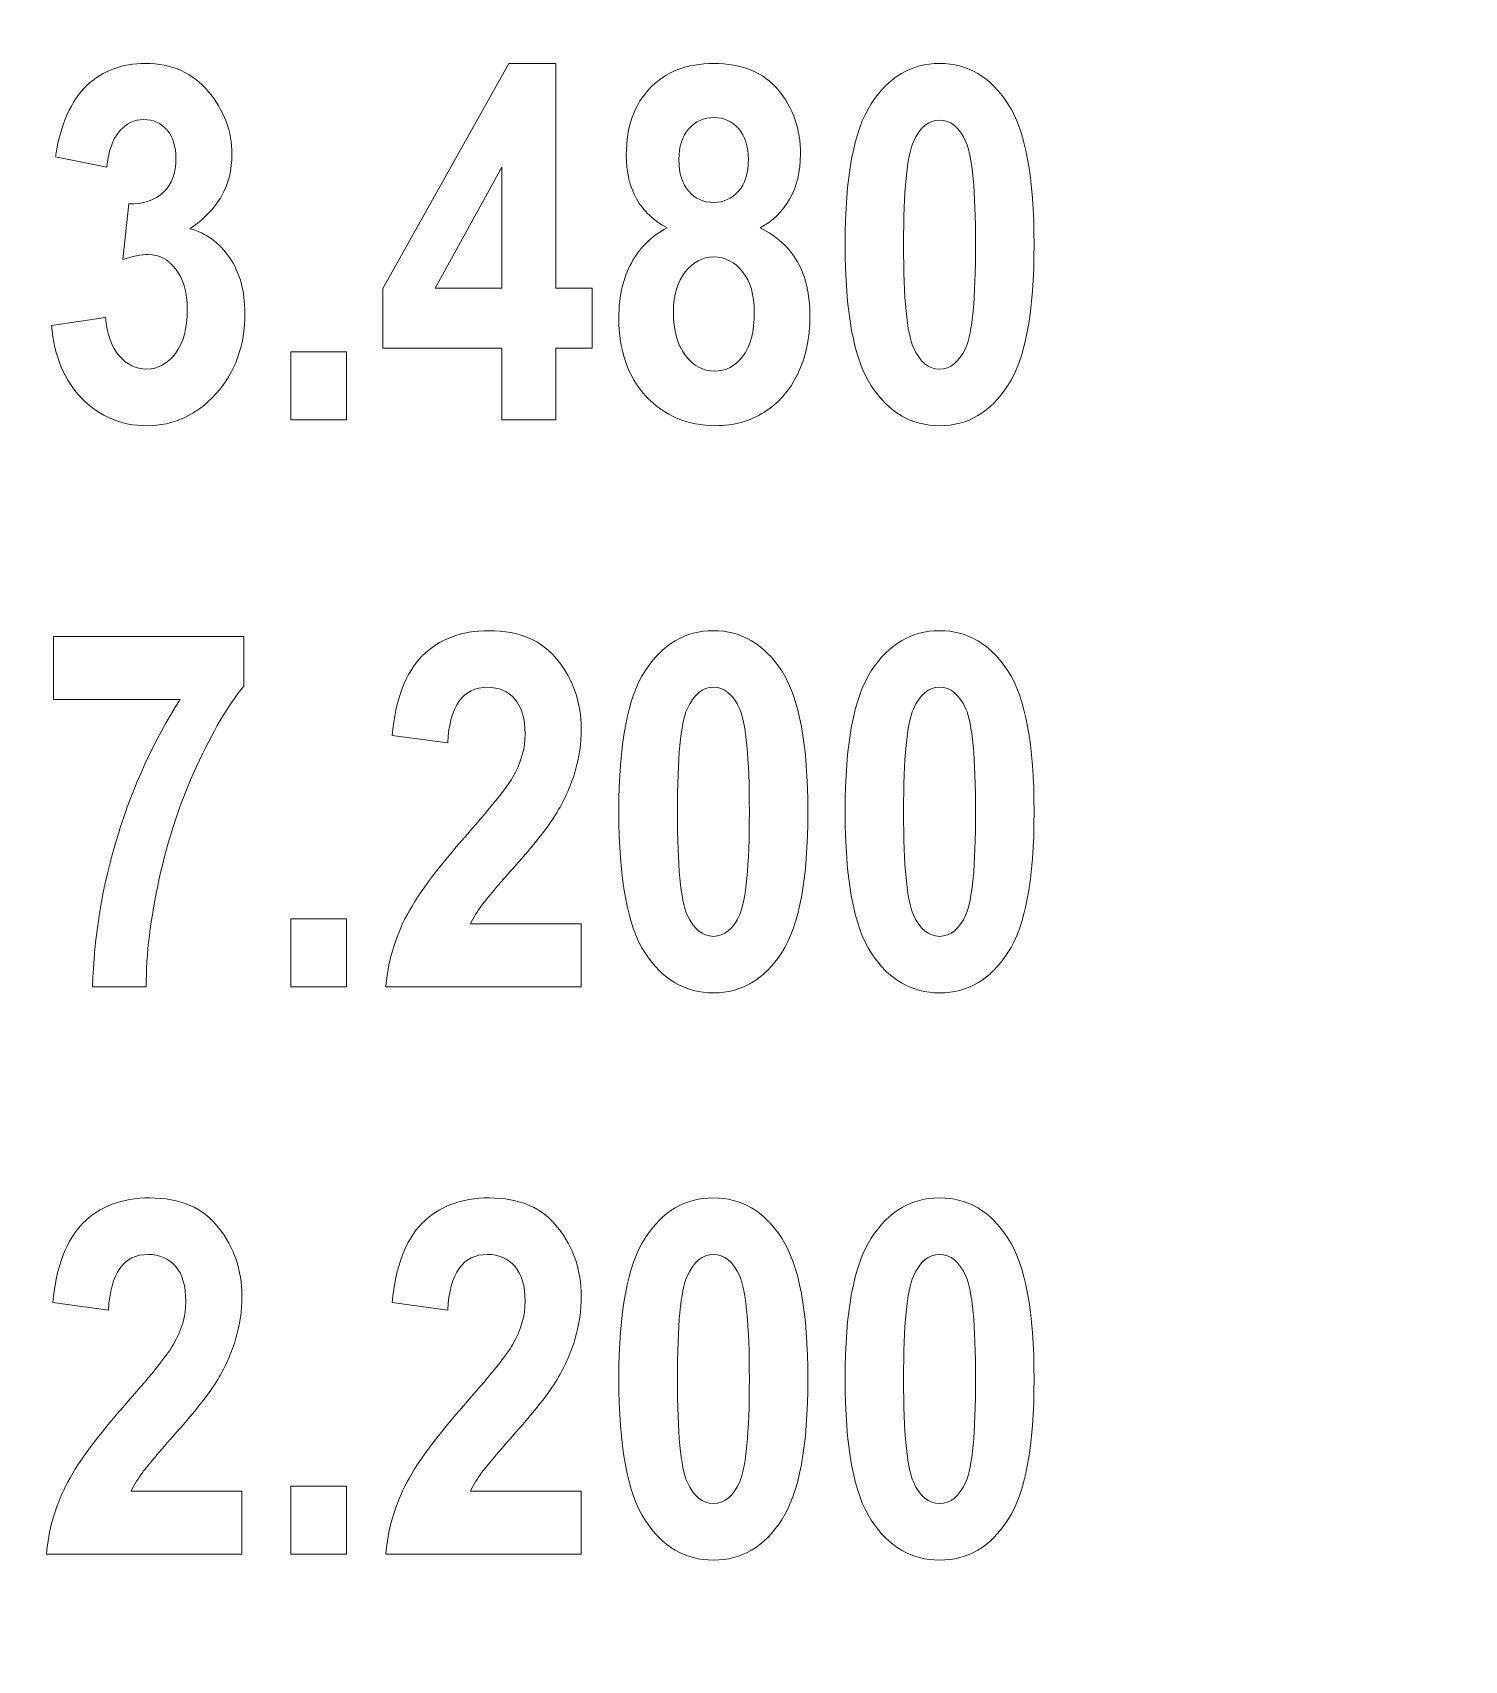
# Model space of a CAD drawing. Header units: centimetres. Extents: x -58 to 58, y -29 to 29.
# Drawn here: x -32.72 to -31.637, y 6.762 to 7.992 of the extents above; entities that cross this region are included whole.
import ezdxf

# ---------------------------------------------------------------- set-up
doc = ezdxf.new("R2010")
doc.units = ezdxf.units.CM
doc.header["$MEASUREMENT"] = 0
doc.layers.add('Layer 1', color=7, linetype='Continuous')

msp = doc.modelspace()

# ---------------------------------------------------------------- linework, layer by layer
at = {"layer": 'Layer 1', "lineweight": 9}
msp.add_open_spline([(-29.29362, 12.7031), (-29.29362, 12.7031), (-31.3736, 12.7031), (-31.3736, 12.7031), (-31.3736, 12.7031), (-31.3736, 12.7031), (-31.3736, 12.96309), (-31.3736, 12.96309), (-31.3736, 12.96309), (-31.3736, 12.96309), (-36.47356, 12.96309), (-36.47356, 12.96309), (-36.47356, 12.96309), (-36.47356, 12.96309), (-41.57351, 12.96309), (-41.57351, 12.96309), (-41.57351, 12.96309), (-41.57351, 12.96309), (-41.57351, 12.7031), (-41.57351, 12.7031), (-41.57351, 12.7031), (-41.57351, 12.7031), (-43.65349, 12.7031), (-43.65349, 12.7031), (-43.65349, 12.7031), (-43.65349, 12.7031), (-43.65349, -2.97676), (-43.65349, -2.97676), (-43.65349, -2.97676), (-43.65349, -2.97676), (-43.37349, -2.97676), (-43.37349, -2.97676), (-43.37349, -2.97676), (-43.37349, -2.97676), (-43.37349, -3.23675), (-43.37349, -3.23675), (-43.37349, -3.23675), (-43.37349, -3.23675), (-43.07349, -3.23675), (-43.07349, -3.23675), (-43.07349, -3.23675), (-43.07349, -3.23675), (-43.07349, -2.97676), (-43.07349, -2.97676), (-43.07349, -2.97676), (-43.07349, -2.97676), (-42.87349, -2.97676), (-42.87349, -2.97676), (-42.87349, -2.97676), (-42.87349, -2.97676), (-42.87349, -2.45676), (-42.87349, -2.45676), (-42.87349, -2.45676), (-42.87349, -2.45676), (-41.57351, -2.45676), (-41.57351, -2.45676), (-41.57351, -2.45676), (-41.57351, -2.45676), (-41.57351, -2.71676), (-41.57351, -2.71676), (-41.57351, -2.71676), (-41.57351, -2.71676), (-36.47356, -2.71676), (-36.47356, -2.71676), (-36.47356, -2.71676), (-36.47356, -2.71676), (-31.3736, -2.71676), (-31.3736, -2.71676), (-31.3736, -2.71676), (-31.3736, -2.71676), (-31.3736, -2.45676), (-31.3736, -2.45676), (-31.3736, -2.45676), (-31.3736, -2.45676), (-30.07362, -2.45676), (-30.07362, -2.45676), (-30.07362, -2.45676), (-30.07362, -2.45676), (-30.07362, -2.97676), (-30.07362, -2.97676), (-30.07362, -2.97676), (-30.07362, -2.97676), (-29.87362, -2.97676), (-29.87362, -2.97676), (-29.87362, -2.97676), (-29.87362, -2.97676), (-29.87362, -3.23675), (-29.87362, -3.23675), (-29.87362, -3.23675), (-29.87362, -3.23675), (-29.57362, -3.23675), (-29.57362, -3.23675), (-29.57362, -3.23675), (-29.57362, -3.23675), (-29.57362, -2.97676), (-29.57362, -2.97676), (-29.57362, -2.97676), (-29.57362, -2.97676), (-29.29362, -2.97676), (-29.29362, -2.97676), (-29.29362, -2.97676), (-29.29362, -2.97676), (-29.29362, 12.7031), (-29.29362, 12.7031)], degree=3, knots=[0, 0, 0, 0, 0.037037, 0.037037, 0.037037, 0.037037, 0.0740741, 0.0740741, 0.0740741, 0.0740741, 0.1111111, 0.1111111, 0.1111111, 0.1111111, 0.1481481, 0.1481481, 0.1481481, 0.1481481, 0.1851852, 0.1851852, 0.1851852, 0.1851852, 0.2222222, 0.2222222, 0.2222222, 0.2222222, 0.2592593, 0.2592593, 0.2592593, 0.2592593, 0.2962963, 0.2962963, 0.2962963, 0.2962963, 0.3333333, 0.3333333, 0.3333333, 0.3333333, 0.3703704, 0.3703704, 0.3703704, 0.3703704, 0.4074074, 0.4074074, 0.4074074, 0.4074074, 0.4444444, 0.4444444, 0.4444444, 0.4444444, 0.4814815, 0.4814815, 0.4814815, 0.4814815, 0.5185185, 0.5185185, 0.5185185, 0.5185185, 0.5555556, 0.5555556, 0.5555556, 0.5555556, 0.5925926, 0.5925926, 0.5925926, 0.5925926, 0.6296296, 0.6296296, 0.6296296, 0.6296296, 0.6666667, 0.6666667, 0.6666667, 0.6666667, 0.7037037, 0.7037037, 0.7037037, 0.7037037, 0.7407407, 0.7407407, 0.7407407, 0.7407407, 0.7777778, 0.7777778, 0.7777778, 0.7777778, 0.8148148, 0.8148148, 0.8148148, 0.8148148, 0.8518519, 0.8518519, 0.8518519, 0.8518519, 0.8888889, 0.8888889, 0.8888889, 0.8888889, 0.9259259, 0.9259259, 0.9259259, 0.9259259, 1, 1, 1, 1], dxfattribs=at)
at = {"layer": 'Layer 1', "color": 140, "lineweight": 9}
for points, knots in [([(-32.70569, 7.77061), (-32.70569, 7.77061), (-32.66482, 7.77661), (-32.66482, 7.77661), (-32.66482, 7.77661), (-32.66369, 7.76399), (-32.66026, 7.7543), (-32.65444, 7.74761), (-32.65444, 7.74761), (-32.64857, 7.74092), (-32.64169, 7.73761), (-32.63376, 7.73761), (-32.63376, 7.73761), (-32.62513, 7.73761), (-32.61788, 7.74155), (-32.61188, 7.74949), (-32.61188, 7.74949), (-32.60594, 7.75742), (-32.60294, 7.76836), (-32.60294, 7.78236), (-32.60294, 7.78236), (-32.60294, 7.79542), (-32.60582, 7.80567), (-32.61157, 7.81311), (-32.61157, 7.81311), (-32.61732, 7.82055), (-32.62426, 7.82424), (-32.63244, 7.82424), (-32.63244, 7.82424), (-32.63782, 7.82424), (-32.64426, 7.82292), (-32.65169, 7.82036), (-32.65169, 7.82036), (-32.65169, 7.82036), (-32.64713, 7.86249), (-32.64713, 7.86249), (-32.64713, 7.86249), (-32.63613, 7.86224), (-32.62744, 7.86517), (-32.62101, 7.87124), (-32.62101, 7.87124), (-32.61469, 7.87724), (-32.61157, 7.8858), (-32.61157, 7.8968), (-32.61157, 7.8968), (-32.61157, 7.90599), (-32.61382, 7.91324), (-32.61838, 7.91842), (-32.61838, 7.91842), (-32.62294, 7.92361), (-32.62876, 7.92624), (-32.63588, 7.92624), (-32.63588, 7.92624), (-32.64301, 7.92624), (-32.64919, 7.92324), (-32.65438, 7.91717), (-32.65438, 7.91717), (-32.65963, 7.91111), (-32.66269, 7.90211), (-32.66369, 7.89024), (-32.66369, 7.89024), (-32.66369, 7.89024), (-32.70269, 7.89811), (-32.70269, 7.89811), (-32.70269, 7.89811), (-32.69863, 7.9228), (-32.69076, 7.94067), (-32.67901, 7.95186), (-32.67901, 7.95186), (-32.66732, 7.96305), (-32.65251, 7.96861), (-32.63463, 7.96861), (-32.63463, 7.96861), (-32.61463, 7.96861), (-32.59869, 7.96149), (-32.58688, 7.94724), (-32.58688, 7.94724), (-32.57507, 7.93299), (-32.56919, 7.91724), (-32.56919, 7.89999), (-32.56919, 7.89999), (-32.56919, 7.8883), (-32.57182, 7.87774), (-32.57713, 7.86836), (-32.57713, 7.86836), (-32.58244, 7.85899), (-32.59038, 7.8508), (-32.60094, 7.84374), (-32.60094, 7.84374), (-32.58869, 7.84042), (-32.57869, 7.83317), (-32.57101, 7.82192), (-32.57101, 7.82192), (-32.56332, 7.81074), (-32.55944, 7.79667), (-32.55944, 7.7798), (-32.55944, 7.7798), (-32.55944, 7.7553), (-32.56676, 7.73499), (-32.58132, 7.71892), (-32.58132, 7.71892), (-32.59588, 7.70286), (-32.61326, 7.69486), (-32.63338, 7.69486), (-32.63338, 7.69486), (-32.65269, 7.69486), (-32.66901, 7.70161), (-32.68238, 7.71517), (-32.68238, 7.71517), (-32.69569, 7.72874), (-32.70351, 7.74717), (-32.70569, 7.77061)], [0, 0, 0, 0, 0.0344828, 0.0344828, 0.0344828, 0.0344828, 0.0689655, 0.0689655, 0.0689655, 0.0689655, 0.1034483, 0.1034483, 0.1034483, 0.1034483, 0.137931, 0.137931, 0.137931, 0.137931, 0.1724138, 0.1724138, 0.1724138, 0.1724138, 0.2068966, 0.2068966, 0.2068966, 0.2068966, 0.2413793, 0.2413793, 0.2413793, 0.2413793, 0.2758621, 0.2758621, 0.2758621, 0.2758621, 0.3103448, 0.3103448, 0.3103448, 0.3103448, 0.3448276, 0.3448276, 0.3448276, 0.3448276, 0.3793103, 0.3793103, 0.3793103, 0.3793103, 0.4137931, 0.4137931, 0.4137931, 0.4137931, 0.4482759, 0.4482759, 0.4482759, 0.4482759, 0.4827586, 0.4827586, 0.4827586, 0.4827586, 0.5172414, 0.5172414, 0.5172414, 0.5172414, 0.5517241, 0.5517241, 0.5517241, 0.5517241, 0.5862069, 0.5862069, 0.5862069, 0.5862069, 0.6206897, 0.6206897, 0.6206897, 0.6206897, 0.6551724, 0.6551724, 0.6551724, 0.6551724, 0.6896552, 0.6896552, 0.6896552, 0.6896552, 0.7241379, 0.7241379, 0.7241379, 0.7241379, 0.7586207, 0.7586207, 0.7586207, 0.7586207, 0.7931034, 0.7931034, 0.7931034, 0.7931034, 0.8275862, 0.8275862, 0.8275862, 0.8275862, 0.862069, 0.862069, 0.862069, 0.862069, 0.8965517, 0.8965517, 0.8965517, 0.8965517, 0.9310345, 0.9310345, 0.9310345, 0.9310345, 1, 1, 1, 1]), ([(-32.36519, 7.69936), (-32.36519, 7.69936), (-32.36519, 7.75336), (-32.36519, 7.75336), (-32.36519, 7.75336), (-32.36519, 7.75336), (-32.45519, 7.75336), (-32.45519, 7.75336), (-32.45519, 7.75336), (-32.45519, 7.75336), (-32.45519, 7.79855), (-32.45519, 7.79855), (-32.45519, 7.79855), (-32.45519, 7.79855), (-32.35988, 7.96861), (-32.35988, 7.96861), (-32.35988, 7.96861), (-32.35988, 7.96861), (-32.32432, 7.96861), (-32.32432, 7.96861), (-32.32432, 7.96861), (-32.32432, 7.96861), (-32.32432, 7.79874), (-32.32432, 7.79874), (-32.32432, 7.79874), (-32.32432, 7.79874), (-32.29694, 7.79874), (-32.29694, 7.79874), (-32.29694, 7.79874), (-32.29694, 7.79874), (-32.29694, 7.75336), (-32.29694, 7.75336), (-32.29694, 7.75336), (-32.29694, 7.75336), (-32.32432, 7.75336), (-32.32432, 7.75336), (-32.32432, 7.75336), (-32.32432, 7.75336), (-32.32432, 7.69936), (-32.32432, 7.69936), (-32.32432, 7.69936), (-32.32432, 7.69936), (-32.36519, 7.69936), (-32.36519, 7.69936)], [0, 0, 0, 0, 0.0833333, 0.0833333, 0.0833333, 0.0833333, 0.1666667, 0.1666667, 0.1666667, 0.1666667, 0.25, 0.25, 0.25, 0.25, 0.3333333, 0.3333333, 0.3333333, 0.3333333, 0.4166667, 0.4166667, 0.4166667, 0.4166667, 0.5, 0.5, 0.5, 0.5, 0.5833333, 0.5833333, 0.5833333, 0.5833333, 0.6666667, 0.6666667, 0.6666667, 0.6666667, 0.75, 0.75, 0.75, 0.75, 0.8333333, 0.8333333, 0.8333333, 0.8333333, 1, 1, 1, 1]), ([(-32.24019, 7.84436), (-32.25038, 7.84974), (-32.25813, 7.85699), (-32.26332, 7.86624), (-32.26332, 7.86624), (-32.26851, 7.87549), (-32.27107, 7.88661), (-32.27107, 7.89967), (-32.27107, 7.89967), (-32.27107, 7.92067), (-32.26513, 7.93742), (-32.25319, 7.94992), (-32.25319, 7.94992), (-32.24132, 7.96236), (-32.22526, 7.96861), (-32.20507, 7.96861), (-32.20507, 7.96861), (-32.18369, 7.96861), (-32.16738, 7.96192), (-32.15619, 7.94861), (-32.15619, 7.94861), (-32.14501, 7.9353), (-32.13944, 7.91911), (-32.13944, 7.89999), (-32.13944, 7.89999), (-32.13944, 7.88699), (-32.14219, 7.87574), (-32.14763, 7.86617), (-32.14763, 7.86617), (-32.15307, 7.85661), (-32.16051, 7.84936), (-32.16994, 7.84436), (-32.16994, 7.84436), (-32.15732, 7.83824), (-32.14788, 7.82967), (-32.14169, 7.81867), (-32.14169, 7.81867), (-32.13544, 7.80761), (-32.13232, 7.79405), (-32.13232, 7.77792), (-32.13232, 7.77792), (-32.13232, 7.76136), (-32.13538, 7.74674), (-32.14151, 7.73405), (-32.14151, 7.73405), (-32.14769, 7.72136), (-32.15619, 7.71161), (-32.16701, 7.70492), (-32.16701, 7.70492), (-32.17782, 7.69823), (-32.19001, 7.69486), (-32.20351, 7.69486), (-32.20351, 7.69486), (-32.22469, 7.69486), (-32.24219, 7.70224), (-32.25601, 7.71692), (-32.25601, 7.71692), (-32.26982, 7.73161), (-32.27669, 7.75142), (-32.27669, 7.7763), (-32.27669, 7.7763), (-32.27669, 7.79242), (-32.27357, 7.80624), (-32.26726, 7.8178), (-32.26726, 7.8178), (-32.26094, 7.82942), (-32.25194, 7.83824), (-32.24019, 7.84436)], [0, 0, 0, 0, 0.0555556, 0.0555556, 0.0555556, 0.0555556, 0.1111111, 0.1111111, 0.1111111, 0.1111111, 0.1666667, 0.1666667, 0.1666667, 0.1666667, 0.2222222, 0.2222222, 0.2222222, 0.2222222, 0.2777778, 0.2777778, 0.2777778, 0.2777778, 0.3333333, 0.3333333, 0.3333333, 0.3333333, 0.3888889, 0.3888889, 0.3888889, 0.3888889, 0.4444444, 0.4444444, 0.4444444, 0.4444444, 0.5, 0.5, 0.5, 0.5, 0.5555556, 0.5555556, 0.5555556, 0.5555556, 0.6111111, 0.6111111, 0.6111111, 0.6111111, 0.6666667, 0.6666667, 0.6666667, 0.6666667, 0.7222222, 0.7222222, 0.7222222, 0.7222222, 0.7777778, 0.7777778, 0.7777778, 0.7777778, 0.8333333, 0.8333333, 0.8333333, 0.8333333, 0.8888889, 0.8888889, 0.8888889, 0.8888889, 1, 1, 1, 1]), ([(-32.03432, 7.96861), (-32.01301, 7.96861), (-31.99576, 7.95849), (-31.98257, 7.93817), (-31.98257, 7.93817), (-31.96938, 7.91786), (-31.96282, 7.88236), (-31.96282, 7.83167), (-31.96282, 7.83167), (-31.96282, 7.78105), (-31.96938, 7.74561), (-31.98257, 7.7253), (-31.98257, 7.7253), (-31.99576, 7.70499), (-32.01294, 7.69486), (-32.03413, 7.69486), (-32.03413, 7.69486), (-32.05551, 7.69486), (-32.07276, 7.70492), (-32.08594, 7.72505), (-32.08594, 7.72505), (-32.09913, 7.74517), (-32.10569, 7.78086), (-32.10569, 7.83217), (-32.10569, 7.83217), (-32.10569, 7.88255), (-32.09913, 7.91786), (-32.08594, 7.93817), (-32.08594, 7.93817), (-32.07276, 7.95849), (-32.05557, 7.96861), (-32.03432, 7.96861)], [0, 0, 0, 0, 0.1111111, 0.1111111, 0.1111111, 0.1111111, 0.2222222, 0.2222222, 0.2222222, 0.2222222, 0.3333333, 0.3333333, 0.3333333, 0.3333333, 0.4444444, 0.4444444, 0.4444444, 0.4444444, 0.5555556, 0.5555556, 0.5555556, 0.5555556, 0.6666667, 0.6666667, 0.6666667, 0.6666667, 0.7777778, 0.7777778, 0.7777778, 0.7777778, 1, 1, 1, 1]), ([(-32.23132, 7.89592), (-32.23132, 7.88555), (-32.22888, 7.87755), (-32.22394, 7.87199), (-32.22394, 7.87199), (-32.21901, 7.86642), (-32.21276, 7.86361), (-32.20526, 7.86361), (-32.20526, 7.86361), (-32.19757, 7.86361), (-32.19126, 7.86642), (-32.18632, 7.87199), (-32.18632, 7.87199), (-32.18132, 7.87755), (-32.17882, 7.88555), (-32.17882, 7.89592), (-32.17882, 7.89592), (-32.17882, 7.90599), (-32.18126, 7.9138), (-32.18619, 7.91936), (-32.18619, 7.91936), (-32.19113, 7.92492), (-32.19732, 7.92774), (-32.20469, 7.92774), (-32.20469, 7.92774), (-32.21251, 7.92774), (-32.21888, 7.92492), (-32.22382, 7.9193), (-32.22382, 7.9193), (-32.22882, 7.91367), (-32.23132, 7.90586), (-32.23132, 7.89592)], [0, 0, 0, 0, 0.1111111, 0.1111111, 0.1111111, 0.1111111, 0.2222222, 0.2222222, 0.2222222, 0.2222222, 0.3333333, 0.3333333, 0.3333333, 0.3333333, 0.4444444, 0.4444444, 0.4444444, 0.4444444, 0.5555556, 0.5555556, 0.5555556, 0.5555556, 0.6666667, 0.6666667, 0.6666667, 0.6666667, 0.7777778, 0.7777778, 0.7777778, 0.7777778, 1, 1, 1, 1]), ([(-32.03426, 7.92586), (-32.04251, 7.92586), (-32.04913, 7.92036), (-32.05407, 7.90942), (-32.05407, 7.90942), (-32.05901, 7.89849), (-32.06144, 7.87255), (-32.06144, 7.83167), (-32.06144, 7.83167), (-32.06144, 7.79074), (-32.05901, 7.76486), (-32.05407, 7.75392), (-32.05407, 7.75392), (-32.04913, 7.74305), (-32.04251, 7.73761), (-32.03426, 7.73761), (-32.03426, 7.73761), (-32.02588, 7.73761), (-32.01926, 7.74311), (-32.01438, 7.75405), (-32.01438, 7.75405), (-32.00951, 7.76499), (-32.00707, 7.79086), (-32.00707, 7.83167), (-32.00707, 7.83167), (-32.00707, 7.87255), (-32.00951, 7.89849), (-32.01438, 7.90942), (-32.01438, 7.90942), (-32.01926, 7.92036), (-32.02588, 7.92586), (-32.03426, 7.92586)], [0, 0, 0, 0, 0.1111111, 0.1111111, 0.1111111, 0.1111111, 0.2222222, 0.2222222, 0.2222222, 0.2222222, 0.3333333, 0.3333333, 0.3333333, 0.3333333, 0.4444444, 0.4444444, 0.4444444, 0.4444444, 0.5555556, 0.5555556, 0.5555556, 0.5555556, 0.6666667, 0.6666667, 0.6666667, 0.6666667, 0.7777778, 0.7777778, 0.7777778, 0.7777778, 1, 1, 1, 1]), ([(-32.36519, 7.79874), (-32.36519, 7.79874), (-32.36519, 7.89024), (-32.36519, 7.89024), (-32.36519, 7.89024), (-32.36519, 7.89024), (-32.41569, 7.79874), (-32.41569, 7.79874), (-32.41569, 7.79874), (-32.41569, 7.79874), (-32.36519, 7.79874), (-32.36519, 7.79874)], [0, 0, 0, 0, 0.25, 0.25, 0.25, 0.25, 0.5, 0.5, 0.5, 0.5, 1, 1, 1, 1]), ([(-32.23544, 7.78117), (-32.23544, 7.76674), (-32.23238, 7.75567), (-32.22632, 7.74786), (-32.22632, 7.74786), (-32.22026, 7.74005), (-32.21294, 7.73611), (-32.20444, 7.73611), (-32.20444, 7.73611), (-32.19588, 7.73611), (-32.18876, 7.73986), (-32.18301, 7.7473), (-32.18301, 7.7473), (-32.17719, 7.75474), (-32.17432, 7.76592), (-32.17432, 7.7808), (-32.17432, 7.7808), (-32.17432, 7.79361), (-32.17726, 7.80374), (-32.18319, 7.81117), (-32.18319, 7.81117), (-32.18907, 7.81861), (-32.19632, 7.82236), (-32.20494, 7.82236), (-32.20494, 7.82236), (-32.21351, 7.82236), (-32.22069, 7.81861), (-32.22657, 7.81111), (-32.22657, 7.81111), (-32.23251, 7.80361), (-32.23544, 7.79361), (-32.23544, 7.78117)], [0, 0, 0, 0, 0.1111111, 0.1111111, 0.1111111, 0.1111111, 0.2222222, 0.2222222, 0.2222222, 0.2222222, 0.3333333, 0.3333333, 0.3333333, 0.3333333, 0.4444444, 0.4444444, 0.4444444, 0.4444444, 0.5555556, 0.5555556, 0.5555556, 0.5555556, 0.6666667, 0.6666667, 0.6666667, 0.6666667, 0.7777778, 0.7777778, 0.7777778, 0.7777778, 1, 1, 1, 1]), ([(-32.52457, 7.69936), (-32.52457, 7.69936), (-32.52457, 7.75074), (-32.52457, 7.75074), (-32.52457, 7.75074), (-32.52457, 7.75074), (-32.48257, 7.75074), (-32.48257, 7.75074), (-32.48257, 7.75074), (-32.48257, 7.75074), (-32.48257, 7.69936), (-32.48257, 7.69936), (-32.48257, 7.69936), (-32.48257, 7.69936), (-32.52457, 7.69936), (-32.52457, 7.69936)], [0, 0, 0, 0, 0.2, 0.2, 0.2, 0.2, 0.4, 0.4, 0.4, 0.4, 0.6, 0.6, 0.6, 0.6, 1, 1, 1, 1]), ([(-32.70419, 7.48779), (-32.70419, 7.48779), (-32.70419, 7.53541), (-32.70419, 7.53541), (-32.70419, 7.53541), (-32.70419, 7.53541), (-32.56019, 7.53541), (-32.56019, 7.53541), (-32.56019, 7.53541), (-32.56019, 7.53541), (-32.56019, 7.49804), (-32.56019, 7.49804), (-32.56019, 7.49804), (-32.57201, 7.48379), (-32.58394, 7.46347), (-32.59607, 7.43716), (-32.59607, 7.43716), (-32.60813, 7.41091), (-32.61751, 7.38266), (-32.62413, 7.3526), (-32.62413, 7.3526), (-32.63076, 7.32254), (-32.63407, 7.29522), (-32.63407, 7.27066), (-32.63407, 7.27066), (-32.63407, 7.27066), (-32.67457, 7.27066), (-32.67457, 7.27066), (-32.67457, 7.27066), (-32.67357, 7.30879), (-32.66726, 7.34685), (-32.65557, 7.38479), (-32.65557, 7.38479), (-32.64394, 7.42279), (-32.62819, 7.4571), (-32.60838, 7.48779), (-32.60838, 7.48779), (-32.60838, 7.48779), (-32.70419, 7.48779), (-32.70419, 7.48779)], [0, 0, 0, 0, 0.0909091, 0.0909091, 0.0909091, 0.0909091, 0.1818182, 0.1818182, 0.1818182, 0.1818182, 0.2727273, 0.2727273, 0.2727273, 0.2727273, 0.3636364, 0.3636364, 0.3636364, 0.3636364, 0.4545455, 0.4545455, 0.4545455, 0.4545455, 0.5454545, 0.5454545, 0.5454545, 0.5454545, 0.6363636, 0.6363636, 0.6363636, 0.6363636, 0.7272727, 0.7272727, 0.7272727, 0.7272727, 0.8181818, 0.8181818, 0.8181818, 0.8181818, 1, 1, 1, 1]), ([(-32.30519, 7.31829), (-32.30519, 7.31829), (-32.30519, 7.27066), (-32.30519, 7.27066), (-32.30519, 7.27066), (-32.30519, 7.27066), (-32.45294, 7.27066), (-32.45294, 7.27066), (-32.45294, 7.27066), (-32.45138, 7.28872), (-32.44651, 7.30585), (-32.43844, 7.3221), (-32.43844, 7.3221), (-32.43032, 7.33841), (-32.41457, 7.35972), (-32.39119, 7.38622), (-32.39119, 7.38622), (-32.37269, 7.40729), (-32.36132, 7.42154), (-32.35707, 7.42897), (-32.35707, 7.42897), (-32.35076, 7.43985), (-32.34757, 7.45072), (-32.34757, 7.46172), (-32.34757, 7.46172), (-32.34757, 7.47341), (-32.35019, 7.48222), (-32.35538, 7.48822), (-32.35538, 7.48822), (-32.36063, 7.49416), (-32.36751, 7.49716), (-32.37601, 7.49716), (-32.37601, 7.49716), (-32.39457, 7.49716), (-32.40463, 7.48316), (-32.40607, 7.45516), (-32.40607, 7.45516), (-32.40607, 7.45516), (-32.44807, 7.46079), (-32.44807, 7.46079), (-32.44807, 7.46079), (-32.44551, 7.48804), (-32.43794, 7.50804), (-32.42532, 7.52079), (-32.42532, 7.52079), (-32.41269, 7.53354), (-32.39588, 7.53991), (-32.37488, 7.53991), (-32.37488, 7.53991), (-32.35182, 7.53991), (-32.33444, 7.53241), (-32.32276, 7.51741), (-32.32276, 7.51741), (-32.31107, 7.50241), (-32.30519, 7.48522), (-32.30519, 7.46579), (-32.30519, 7.46579), (-32.30519, 7.45479), (-32.30669, 7.44416), (-32.30969, 7.43385), (-32.30969, 7.43385), (-32.31263, 7.42354), (-32.31726, 7.41316), (-32.32344, 7.40272), (-32.32344, 7.40272), (-32.32969, 7.39229), (-32.34001, 7.37897), (-32.35451, 7.36279), (-32.35451, 7.36279), (-32.36801, 7.34754), (-32.37657, 7.33747), (-32.38019, 7.33254), (-32.38019, 7.33254), (-32.38376, 7.32766), (-32.38669, 7.32291), (-32.38888, 7.31829), (-32.38888, 7.31829), (-32.38888, 7.31829), (-32.30519, 7.31829), (-32.30519, 7.31829)], [0, 0, 0, 0, 0.047619, 0.047619, 0.047619, 0.047619, 0.0952381, 0.0952381, 0.0952381, 0.0952381, 0.1428571, 0.1428571, 0.1428571, 0.1428571, 0.1904762, 0.1904762, 0.1904762, 0.1904762, 0.2380952, 0.2380952, 0.2380952, 0.2380952, 0.2857143, 0.2857143, 0.2857143, 0.2857143, 0.3333333, 0.3333333, 0.3333333, 0.3333333, 0.3809524, 0.3809524, 0.3809524, 0.3809524, 0.4285714, 0.4285714, 0.4285714, 0.4285714, 0.4761905, 0.4761905, 0.4761905, 0.4761905, 0.5238095, 0.5238095, 0.5238095, 0.5238095, 0.5714286, 0.5714286, 0.5714286, 0.5714286, 0.6190476, 0.6190476, 0.6190476, 0.6190476, 0.6666667, 0.6666667, 0.6666667, 0.6666667, 0.7142857, 0.7142857, 0.7142857, 0.7142857, 0.7619048, 0.7619048, 0.7619048, 0.7619048, 0.8095238, 0.8095238, 0.8095238, 0.8095238, 0.8571429, 0.8571429, 0.8571429, 0.8571429, 0.9047619, 0.9047619, 0.9047619, 0.9047619, 1, 1, 1, 1]), ([(-32.20532, 7.53991), (-32.18401, 7.53991), (-32.16676, 7.52979), (-32.15357, 7.50947), (-32.15357, 7.50947), (-32.14038, 7.48916), (-32.13382, 7.45366), (-32.13382, 7.40297), (-32.13382, 7.40297), (-32.13382, 7.35235), (-32.14038, 7.31691), (-32.15357, 7.2966), (-32.15357, 7.2966), (-32.16676, 7.27629), (-32.18394, 7.26616), (-32.20513, 7.26616), (-32.20513, 7.26616), (-32.22651, 7.26616), (-32.24376, 7.27622), (-32.25694, 7.29635), (-32.25694, 7.29635), (-32.27013, 7.31647), (-32.27669, 7.35216), (-32.27669, 7.40347), (-32.27669, 7.40347), (-32.27669, 7.45385), (-32.27013, 7.48916), (-32.25694, 7.50947), (-32.25694, 7.50947), (-32.24376, 7.52979), (-32.22657, 7.53991), (-32.20532, 7.53991)], [0, 0, 0, 0, 0.1111111, 0.1111111, 0.1111111, 0.1111111, 0.2222222, 0.2222222, 0.2222222, 0.2222222, 0.3333333, 0.3333333, 0.3333333, 0.3333333, 0.4444444, 0.4444444, 0.4444444, 0.4444444, 0.5555556, 0.5555556, 0.5555556, 0.5555556, 0.6666667, 0.6666667, 0.6666667, 0.6666667, 0.7777778, 0.7777778, 0.7777778, 0.7777778, 1, 1, 1, 1]), ([(-32.03432, 7.53991), (-32.01301, 7.53991), (-31.99576, 7.52979), (-31.98257, 7.50947), (-31.98257, 7.50947), (-31.96938, 7.48916), (-31.96282, 7.45366), (-31.96282, 7.40297), (-31.96282, 7.40297), (-31.96282, 7.35235), (-31.96938, 7.31691), (-31.98257, 7.2966), (-31.98257, 7.2966), (-31.99576, 7.27629), (-32.01294, 7.26616), (-32.03413, 7.26616), (-32.03413, 7.26616), (-32.05551, 7.26616), (-32.07276, 7.27622), (-32.08594, 7.29635), (-32.08594, 7.29635), (-32.09913, 7.31647), (-32.10569, 7.35216), (-32.10569, 7.40347), (-32.10569, 7.40347), (-32.10569, 7.45385), (-32.09913, 7.48916), (-32.08594, 7.50947), (-32.08594, 7.50947), (-32.07276, 7.52979), (-32.05557, 7.53991), (-32.03432, 7.53991)], [0, 0, 0, 0, 0.1111111, 0.1111111, 0.1111111, 0.1111111, 0.2222222, 0.2222222, 0.2222222, 0.2222222, 0.3333333, 0.3333333, 0.3333333, 0.3333333, 0.4444444, 0.4444444, 0.4444444, 0.4444444, 0.5555556, 0.5555556, 0.5555556, 0.5555556, 0.6666667, 0.6666667, 0.6666667, 0.6666667, 0.7777778, 0.7777778, 0.7777778, 0.7777778, 1, 1, 1, 1]), ([(-32.20526, 7.49716), (-32.21351, 7.49716), (-32.22013, 7.49166), (-32.22507, 7.48072), (-32.22507, 7.48072), (-32.23001, 7.46979), (-32.23244, 7.44385), (-32.23244, 7.40297), (-32.23244, 7.40297), (-32.23244, 7.36204), (-32.23001, 7.33616), (-32.22507, 7.32522), (-32.22507, 7.32522), (-32.22013, 7.31435), (-32.21351, 7.30891), (-32.20526, 7.30891), (-32.20526, 7.30891), (-32.19688, 7.30891), (-32.19026, 7.31441), (-32.18538, 7.32535), (-32.18538, 7.32535), (-32.18051, 7.33629), (-32.17807, 7.36216), (-32.17807, 7.40297), (-32.17807, 7.40297), (-32.17807, 7.44385), (-32.18051, 7.46979), (-32.18538, 7.48072), (-32.18538, 7.48072), (-32.19026, 7.49166), (-32.19688, 7.49716), (-32.20526, 7.49716)], [0, 0, 0, 0, 0.1111111, 0.1111111, 0.1111111, 0.1111111, 0.2222222, 0.2222222, 0.2222222, 0.2222222, 0.3333333, 0.3333333, 0.3333333, 0.3333333, 0.4444444, 0.4444444, 0.4444444, 0.4444444, 0.5555556, 0.5555556, 0.5555556, 0.5555556, 0.6666667, 0.6666667, 0.6666667, 0.6666667, 0.7777778, 0.7777778, 0.7777778, 0.7777778, 1, 1, 1, 1]), ([(-32.03426, 7.49716), (-32.04251, 7.49716), (-32.04913, 7.49166), (-32.05407, 7.48072), (-32.05407, 7.48072), (-32.05901, 7.46979), (-32.06144, 7.44385), (-32.06144, 7.40297), (-32.06144, 7.40297), (-32.06144, 7.36204), (-32.05901, 7.33616), (-32.05407, 7.32522), (-32.05407, 7.32522), (-32.04913, 7.31435), (-32.04251, 7.30891), (-32.03426, 7.30891), (-32.03426, 7.30891), (-32.02588, 7.30891), (-32.01926, 7.31441), (-32.01438, 7.32535), (-32.01438, 7.32535), (-32.00951, 7.33629), (-32.00707, 7.36216), (-32.00707, 7.40297), (-32.00707, 7.40297), (-32.00707, 7.44385), (-32.00951, 7.46979), (-32.01438, 7.48072), (-32.01438, 7.48072), (-32.01926, 7.49166), (-32.02588, 7.49716), (-32.03426, 7.49716)], [0, 0, 0, 0, 0.1111111, 0.1111111, 0.1111111, 0.1111111, 0.2222222, 0.2222222, 0.2222222, 0.2222222, 0.3333333, 0.3333333, 0.3333333, 0.3333333, 0.4444444, 0.4444444, 0.4444444, 0.4444444, 0.5555556, 0.5555556, 0.5555556, 0.5555556, 0.6666667, 0.6666667, 0.6666667, 0.6666667, 0.7777778, 0.7777778, 0.7777778, 0.7777778, 1, 1, 1, 1]), ([(-32.52457, 7.27066), (-32.52457, 7.27066), (-32.52457, 7.32204), (-32.52457, 7.32204), (-32.52457, 7.32204), (-32.52457, 7.32204), (-32.48257, 7.32204), (-32.48257, 7.32204), (-32.48257, 7.32204), (-32.48257, 7.32204), (-32.48257, 7.27066), (-32.48257, 7.27066), (-32.48257, 7.27066), (-32.48257, 7.27066), (-32.52457, 7.27066), (-32.52457, 7.27066)], [0, 0, 0, 0, 0.2, 0.2, 0.2, 0.2, 0.4, 0.4, 0.4, 0.4, 0.6, 0.6, 0.6, 0.6, 1, 1, 1, 1]), ([(-32.56169, 6.8896), (-32.56169, 6.8896), (-32.56169, 6.84197), (-32.56169, 6.84197), (-32.56169, 6.84197), (-32.56169, 6.84197), (-32.70944, 6.84197), (-32.70944, 6.84197), (-32.70944, 6.84197), (-32.70788, 6.86003), (-32.70301, 6.87716), (-32.69494, 6.89341), (-32.69494, 6.89341), (-32.68682, 6.90972), (-32.67107, 6.93103), (-32.64769, 6.95753), (-32.64769, 6.95753), (-32.62919, 6.9786), (-32.61782, 6.99285), (-32.61357, 7.00028), (-32.61357, 7.00028), (-32.60726, 7.01116), (-32.60407, 7.02203), (-32.60407, 7.03303), (-32.60407, 7.03303), (-32.60407, 7.04472), (-32.60669, 7.05353), (-32.61188, 7.05953), (-32.61188, 7.05953), (-32.61713, 7.06547), (-32.62401, 7.06847), (-32.63251, 7.06847), (-32.63251, 7.06847), (-32.65107, 7.06847), (-32.66113, 7.05447), (-32.66257, 7.02647), (-32.66257, 7.02647), (-32.66257, 7.02647), (-32.70457, 7.0321), (-32.70457, 7.0321), (-32.70457, 7.0321), (-32.70201, 7.05935), (-32.69444, 7.07935), (-32.68182, 7.0921), (-32.68182, 7.0921), (-32.66919, 7.10485), (-32.65238, 7.11122), (-32.63138, 7.11122), (-32.63138, 7.11122), (-32.60832, 7.11122), (-32.59094, 7.10372), (-32.57926, 7.08872), (-32.57926, 7.08872), (-32.56757, 7.07372), (-32.56169, 7.05653), (-32.56169, 7.0371), (-32.56169, 7.0371), (-32.56169, 7.0261), (-32.56319, 7.01547), (-32.56619, 7.00516), (-32.56619, 7.00516), (-32.56913, 6.99485), (-32.57376, 6.98447), (-32.57994, 6.97403), (-32.57994, 6.97403), (-32.58619, 6.9636), (-32.59651, 6.95028), (-32.61101, 6.9341), (-32.61101, 6.9341), (-32.62451, 6.91885), (-32.63307, 6.90878), (-32.63669, 6.90385), (-32.63669, 6.90385), (-32.64026, 6.89897), (-32.64319, 6.89422), (-32.64538, 6.8896), (-32.64538, 6.8896), (-32.64538, 6.8896), (-32.56169, 6.8896), (-32.56169, 6.8896)], [0, 0, 0, 0, 0.047619, 0.047619, 0.047619, 0.047619, 0.0952381, 0.0952381, 0.0952381, 0.0952381, 0.1428571, 0.1428571, 0.1428571, 0.1428571, 0.1904762, 0.1904762, 0.1904762, 0.1904762, 0.2380952, 0.2380952, 0.2380952, 0.2380952, 0.2857143, 0.2857143, 0.2857143, 0.2857143, 0.3333333, 0.3333333, 0.3333333, 0.3333333, 0.3809524, 0.3809524, 0.3809524, 0.3809524, 0.4285714, 0.4285714, 0.4285714, 0.4285714, 0.4761905, 0.4761905, 0.4761905, 0.4761905, 0.5238095, 0.5238095, 0.5238095, 0.5238095, 0.5714286, 0.5714286, 0.5714286, 0.5714286, 0.6190476, 0.6190476, 0.6190476, 0.6190476, 0.6666667, 0.6666667, 0.6666667, 0.6666667, 0.7142857, 0.7142857, 0.7142857, 0.7142857, 0.7619048, 0.7619048, 0.7619048, 0.7619048, 0.8095238, 0.8095238, 0.8095238, 0.8095238, 0.8571429, 0.8571429, 0.8571429, 0.8571429, 0.9047619, 0.9047619, 0.9047619, 0.9047619, 1, 1, 1, 1]), ([(-32.30519, 6.8896), (-32.30519, 6.8896), (-32.30519, 6.84197), (-32.30519, 6.84197), (-32.30519, 6.84197), (-32.30519, 6.84197), (-32.45294, 6.84197), (-32.45294, 6.84197), (-32.45294, 6.84197), (-32.45138, 6.86003), (-32.44651, 6.87716), (-32.43844, 6.89341), (-32.43844, 6.89341), (-32.43032, 6.90972), (-32.41457, 6.93103), (-32.39119, 6.95753), (-32.39119, 6.95753), (-32.37269, 6.9786), (-32.36132, 6.99285), (-32.35707, 7.00028), (-32.35707, 7.00028), (-32.35076, 7.01116), (-32.34757, 7.02203), (-32.34757, 7.03303), (-32.34757, 7.03303), (-32.34757, 7.04472), (-32.35019, 7.05353), (-32.35538, 7.05953), (-32.35538, 7.05953), (-32.36063, 7.06547), (-32.36751, 7.06847), (-32.37601, 7.06847), (-32.37601, 7.06847), (-32.39457, 7.06847), (-32.40463, 7.05447), (-32.40607, 7.02647), (-32.40607, 7.02647), (-32.40607, 7.02647), (-32.44807, 7.0321), (-32.44807, 7.0321), (-32.44807, 7.0321), (-32.44551, 7.05935), (-32.43794, 7.07935), (-32.42532, 7.0921), (-32.42532, 7.0921), (-32.41269, 7.10485), (-32.39588, 7.11122), (-32.37488, 7.11122), (-32.37488, 7.11122), (-32.35182, 7.11122), (-32.33444, 7.10372), (-32.32276, 7.08872), (-32.32276, 7.08872), (-32.31107, 7.07372), (-32.30519, 7.05653), (-32.30519, 7.0371), (-32.30519, 7.0371), (-32.30519, 7.0261), (-32.30669, 7.01547), (-32.30969, 7.00516), (-32.30969, 7.00516), (-32.31263, 6.99485), (-32.31726, 6.98447), (-32.32344, 6.97403), (-32.32344, 6.97403), (-32.32969, 6.9636), (-32.34001, 6.95028), (-32.35451, 6.9341), (-32.35451, 6.9341), (-32.36801, 6.91885), (-32.37657, 6.90878), (-32.38019, 6.90385), (-32.38019, 6.90385), (-32.38376, 6.89897), (-32.38669, 6.89422), (-32.38888, 6.8896), (-32.38888, 6.8896), (-32.38888, 6.8896), (-32.30519, 6.8896), (-32.30519, 6.8896)], [0, 0, 0, 0, 0.047619, 0.047619, 0.047619, 0.047619, 0.0952381, 0.0952381, 0.0952381, 0.0952381, 0.1428571, 0.1428571, 0.1428571, 0.1428571, 0.1904762, 0.1904762, 0.1904762, 0.1904762, 0.2380952, 0.2380952, 0.2380952, 0.2380952, 0.2857143, 0.2857143, 0.2857143, 0.2857143, 0.3333333, 0.3333333, 0.3333333, 0.3333333, 0.3809524, 0.3809524, 0.3809524, 0.3809524, 0.4285714, 0.4285714, 0.4285714, 0.4285714, 0.4761905, 0.4761905, 0.4761905, 0.4761905, 0.5238095, 0.5238095, 0.5238095, 0.5238095, 0.5714286, 0.5714286, 0.5714286, 0.5714286, 0.6190476, 0.6190476, 0.6190476, 0.6190476, 0.6666667, 0.6666667, 0.6666667, 0.6666667, 0.7142857, 0.7142857, 0.7142857, 0.7142857, 0.7619048, 0.7619048, 0.7619048, 0.7619048, 0.8095238, 0.8095238, 0.8095238, 0.8095238, 0.8571429, 0.8571429, 0.8571429, 0.8571429, 0.9047619, 0.9047619, 0.9047619, 0.9047619, 1, 1, 1, 1]), ([(-32.20532, 7.11122), (-32.18401, 7.11122), (-32.16676, 7.1011), (-32.15357, 7.08078), (-32.15357, 7.08078), (-32.14038, 7.06047), (-32.13382, 7.02497), (-32.13382, 6.97428), (-32.13382, 6.97428), (-32.13382, 6.92366), (-32.14038, 6.88822), (-32.15357, 6.86791), (-32.15357, 6.86791), (-32.16676, 6.8476), (-32.18394, 6.83747), (-32.20513, 6.83747), (-32.20513, 6.83747), (-32.22651, 6.83747), (-32.24376, 6.84753), (-32.25694, 6.86766), (-32.25694, 6.86766), (-32.27013, 6.88778), (-32.27669, 6.92347), (-32.27669, 6.97478), (-32.27669, 6.97478), (-32.27669, 7.02516), (-32.27013, 7.06047), (-32.25694, 7.08078), (-32.25694, 7.08078), (-32.24376, 7.1011), (-32.22657, 7.11122), (-32.20532, 7.11122)], [0, 0, 0, 0, 0.1111111, 0.1111111, 0.1111111, 0.1111111, 0.2222222, 0.2222222, 0.2222222, 0.2222222, 0.3333333, 0.3333333, 0.3333333, 0.3333333, 0.4444444, 0.4444444, 0.4444444, 0.4444444, 0.5555556, 0.5555556, 0.5555556, 0.5555556, 0.6666667, 0.6666667, 0.6666667, 0.6666667, 0.7777778, 0.7777778, 0.7777778, 0.7777778, 1, 1, 1, 1]), ([(-32.03432, 7.11122), (-32.01301, 7.11122), (-31.99576, 7.1011), (-31.98257, 7.08078), (-31.98257, 7.08078), (-31.96938, 7.06047), (-31.96282, 7.02497), (-31.96282, 6.97428), (-31.96282, 6.97428), (-31.96282, 6.92366), (-31.96938, 6.88822), (-31.98257, 6.86791), (-31.98257, 6.86791), (-31.99576, 6.8476), (-32.01294, 6.83747), (-32.03413, 6.83747), (-32.03413, 6.83747), (-32.05551, 6.83747), (-32.07276, 6.84753), (-32.08594, 6.86766), (-32.08594, 6.86766), (-32.09913, 6.88778), (-32.10569, 6.92347), (-32.10569, 6.97478), (-32.10569, 6.97478), (-32.10569, 7.02516), (-32.09913, 7.06047), (-32.08594, 7.08078), (-32.08594, 7.08078), (-32.07276, 7.1011), (-32.05557, 7.11122), (-32.03432, 7.11122)], [0, 0, 0, 0, 0.1111111, 0.1111111, 0.1111111, 0.1111111, 0.2222222, 0.2222222, 0.2222222, 0.2222222, 0.3333333, 0.3333333, 0.3333333, 0.3333333, 0.4444444, 0.4444444, 0.4444444, 0.4444444, 0.5555556, 0.5555556, 0.5555556, 0.5555556, 0.6666667, 0.6666667, 0.6666667, 0.6666667, 0.7777778, 0.7777778, 0.7777778, 0.7777778, 1, 1, 1, 1]), ([(-32.20526, 7.06847), (-32.21351, 7.06847), (-32.22013, 7.06297), (-32.22507, 7.05203), (-32.22507, 7.05203), (-32.23001, 7.0411), (-32.23244, 7.01516), (-32.23244, 6.97428), (-32.23244, 6.97428), (-32.23244, 6.93335), (-32.23001, 6.90747), (-32.22507, 6.89653), (-32.22507, 6.89653), (-32.22013, 6.88566), (-32.21351, 6.88022), (-32.20526, 6.88022), (-32.20526, 6.88022), (-32.19688, 6.88022), (-32.19026, 6.88572), (-32.18538, 6.89666), (-32.18538, 6.89666), (-32.18051, 6.9076), (-32.17807, 6.93347), (-32.17807, 6.97428), (-32.17807, 6.97428), (-32.17807, 7.01516), (-32.18051, 7.0411), (-32.18538, 7.05203), (-32.18538, 7.05203), (-32.19026, 7.06297), (-32.19688, 7.06847), (-32.20526, 7.06847)], [0, 0, 0, 0, 0.1111111, 0.1111111, 0.1111111, 0.1111111, 0.2222222, 0.2222222, 0.2222222, 0.2222222, 0.3333333, 0.3333333, 0.3333333, 0.3333333, 0.4444444, 0.4444444, 0.4444444, 0.4444444, 0.5555556, 0.5555556, 0.5555556, 0.5555556, 0.6666667, 0.6666667, 0.6666667, 0.6666667, 0.7777778, 0.7777778, 0.7777778, 0.7777778, 1, 1, 1, 1]), ([(-32.03426, 7.06847), (-32.04251, 7.06847), (-32.04913, 7.06297), (-32.05407, 7.05203), (-32.05407, 7.05203), (-32.05901, 7.0411), (-32.06144, 7.01516), (-32.06144, 6.97428), (-32.06144, 6.97428), (-32.06144, 6.93335), (-32.05901, 6.90747), (-32.05407, 6.89653), (-32.05407, 6.89653), (-32.04913, 6.88566), (-32.04251, 6.88022), (-32.03426, 6.88022), (-32.03426, 6.88022), (-32.02588, 6.88022), (-32.01926, 6.88572), (-32.01438, 6.89666), (-32.01438, 6.89666), (-32.00951, 6.9076), (-32.00707, 6.93347), (-32.00707, 6.97428), (-32.00707, 6.97428), (-32.00707, 7.01516), (-32.00951, 7.0411), (-32.01438, 7.05203), (-32.01438, 7.05203), (-32.01926, 7.06297), (-32.02588, 7.06847), (-32.03426, 7.06847)], [0, 0, 0, 0, 0.1111111, 0.1111111, 0.1111111, 0.1111111, 0.2222222, 0.2222222, 0.2222222, 0.2222222, 0.3333333, 0.3333333, 0.3333333, 0.3333333, 0.4444444, 0.4444444, 0.4444444, 0.4444444, 0.5555556, 0.5555556, 0.5555556, 0.5555556, 0.6666667, 0.6666667, 0.6666667, 0.6666667, 0.7777778, 0.7777778, 0.7777778, 0.7777778, 1, 1, 1, 1]), ([(-32.52457, 6.84197), (-32.52457, 6.84197), (-32.52457, 6.89335), (-32.52457, 6.89335), (-32.52457, 6.89335), (-32.52457, 6.89335), (-32.48257, 6.89335), (-32.48257, 6.89335), (-32.48257, 6.89335), (-32.48257, 6.89335), (-32.48257, 6.84197), (-32.48257, 6.84197), (-32.48257, 6.84197), (-32.48257, 6.84197), (-32.52457, 6.84197), (-32.52457, 6.84197)], [0, 0, 0, 0, 0.2, 0.2, 0.2, 0.2, 0.4, 0.4, 0.4, 0.4, 0.6, 0.6, 0.6, 0.6, 1, 1, 1, 1])]:
    msp.add_open_spline(points, degree=3, knots=knots, dxfattribs=at)

doc.saveas('drawing.dxf')
